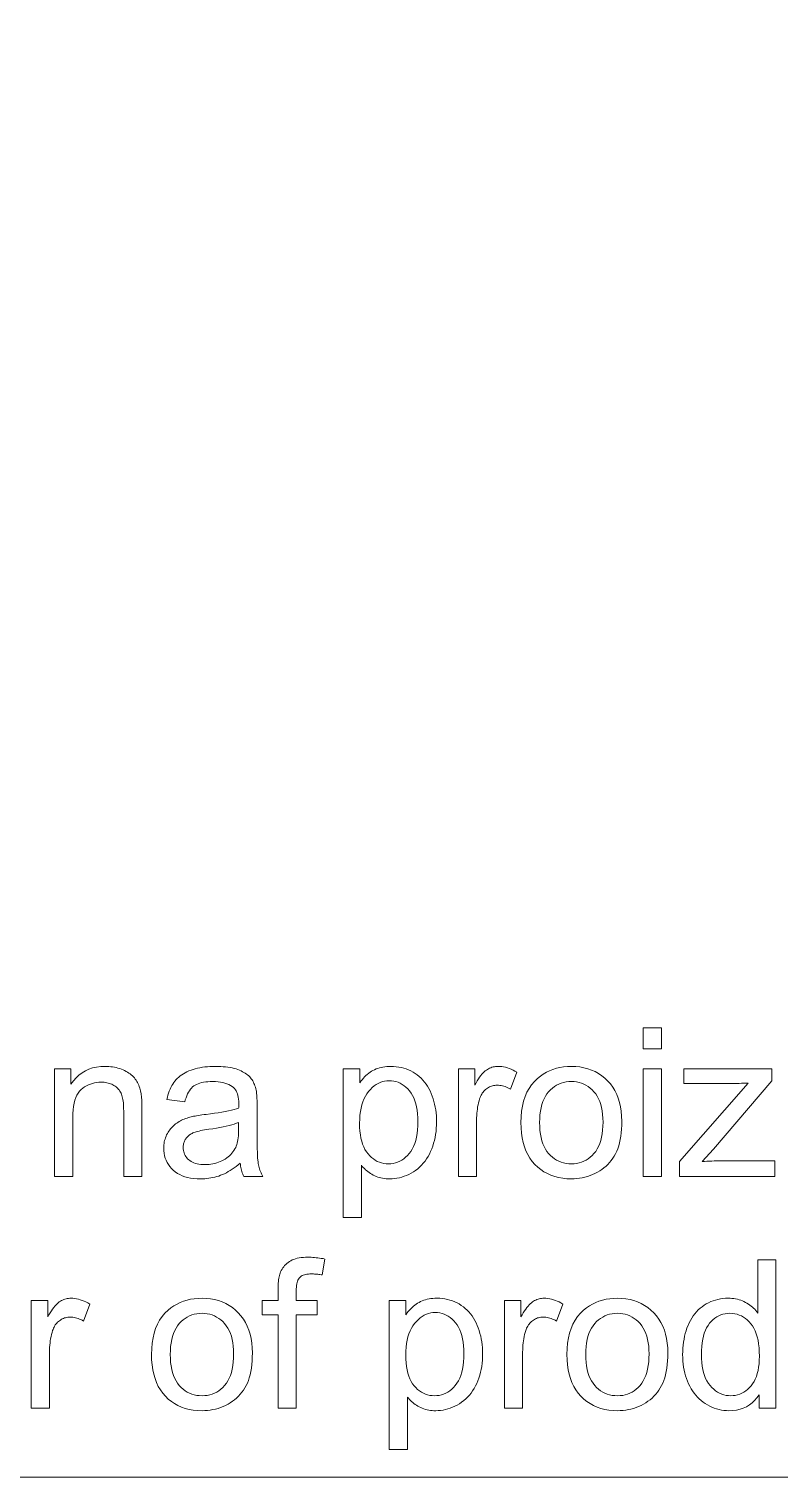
# Model space of a CAD drawing. Extents: x 0 to 419, y 0 to 420.
# Drawn here: x 164.38 to 179.52, y 105.19 to 134.43 of the extents above; entities that cross this region are included whole.
import ezdxf

# ---------------------------------------------------------------- set-up
doc = ezdxf.new("R2010")
doc.units = 0

msp = doc.modelspace()

# ---------------------------------------------------------------- linework, layer by layer
at = {"color": 7, "lineweight": 13}
msp.add_lwpolyline([(206.006, 134.434), (194.877, 105.192), (155.764, 105.192)], dxfattribs=at)
for points in [[(176.779, 113.839), (176.779, 114.262), (177.147, 114.262), (177.147, 113.839)], [(164.893, 111.262), (164.893, 113.436), (165.225, 113.436), (165.225, 113.127), (165.275, 113.195), (165.329, 113.256), (165.387, 113.309), (165.45, 113.356), (165.517, 113.395), (165.589, 113.428), (165.664, 113.453), (165.744, 113.471), (165.828, 113.481), (165.916, 113.485), (165.955, 113.484), (165.994, 113.482), (166.031, 113.479), (166.068, 113.474), (166.105, 113.467), (166.141, 113.459), (166.176, 113.45), (166.21, 113.44), (166.244, 113.428), (166.277, 113.414), (166.31, 113.4), (166.34, 113.384), (166.369, 113.368), (166.396, 113.351), (166.422, 113.333), (166.445, 113.314), (166.468, 113.294), (166.488, 113.273), (166.507, 113.252), (166.524, 113.229), (166.54, 113.206), (166.555, 113.181), (166.569, 113.156), (166.582, 113.131), (166.594, 113.104), (166.605, 113.076), (166.615, 113.048), (166.624, 113.018), (166.632, 112.988), (166.639, 112.957), (166.643, 112.935), (166.646, 112.91), (166.649, 112.882), (166.652, 112.85), (166.654, 112.816), (166.656, 112.779), (166.657, 112.738), (166.658, 112.695), (166.659, 112.648), (166.659, 112.599), (166.659, 111.262), (166.291, 111.262), (166.291, 112.584), (166.29, 112.628), (166.289, 112.67), (166.287, 112.709), (166.284, 112.746), (166.28, 112.781), (166.275, 112.814), (166.27, 112.844), (166.263, 112.872), (166.256, 112.898), (166.248, 112.921), (166.239, 112.943), (166.228, 112.964), (166.216, 112.984), (166.203, 113.003), (166.188, 113.021), (166.172, 113.039), (166.155, 113.055), (166.136, 113.071), (166.117, 113.085), (166.095, 113.099), (166.073, 113.112), (166.05, 113.123), (166.026, 113.133), (166.002, 113.142), (165.976, 113.149), (165.95, 113.155), (165.924, 113.16), (165.896, 113.163), (165.868, 113.165), (165.839, 113.166), (165.792, 113.164), (165.747, 113.16), (165.703, 113.152), (165.661, 113.142), (165.619, 113.128), (165.579, 113.112), (165.541, 113.092), (165.503, 113.07), (165.467, 113.045), (165.432, 113.016), (165.4, 112.984), (165.371, 112.946), (165.345, 112.902), (165.323, 112.854), (165.304, 112.8), (165.289, 112.74), (165.277, 112.676), (165.268, 112.606), (165.263, 112.53), (165.261, 112.449), (165.261, 111.262)], [(168.642, 111.531), (168.601, 111.497), (168.561, 111.465), (168.521, 111.435), (168.481, 111.408), (168.441, 111.382), (168.402, 111.359), (168.363, 111.337), (168.324, 111.318), (168.286, 111.3), (168.248, 111.285), (168.21, 111.271), (168.171, 111.259), (168.132, 111.248), (168.092, 111.239), (168.052, 111.231), (168.011, 111.225), (167.97, 111.22), (167.928, 111.216), (167.885, 111.214), (167.842, 111.213), (167.772, 111.215), (167.705, 111.22), (167.642, 111.229), (167.582, 111.241), (167.525, 111.257), (167.472, 111.276), (167.422, 111.299), (167.375, 111.325), (167.332, 111.355), (167.291, 111.388), (167.255, 111.424), (167.222, 111.462), (167.193, 111.502), (167.168, 111.544), (167.147, 111.588), (167.13, 111.633), (167.116, 111.681), (167.107, 111.73), (167.101, 111.782), (167.099, 111.835), (167.1, 111.867), (167.102, 111.898), (167.106, 111.929), (167.111, 111.959), (167.117, 111.988), (167.125, 112.017), (167.135, 112.045), (167.146, 112.073), (167.158, 112.1), (167.172, 112.127), (167.187, 112.153), (167.203, 112.178), (167.219, 112.202), (167.237, 112.224), (167.256, 112.246), (167.275, 112.267), (167.296, 112.286), (167.317, 112.305), (167.339, 112.322), (167.362, 112.339), (167.386, 112.354), (167.41, 112.369), (167.435, 112.383), (167.461, 112.397), (167.487, 112.409), (167.514, 112.421), (167.541, 112.432), (167.569, 112.442), (167.598, 112.451), (167.627, 112.46), (167.65, 112.465), (167.675, 112.471), (167.702, 112.477), (167.732, 112.482), (167.763, 112.488), (167.797, 112.493), (167.833, 112.499), (167.871, 112.504), (167.912, 112.51), (167.954, 112.515), (168.041, 112.526), (168.124, 112.537), (168.201, 112.549), (168.274, 112.561), (168.342, 112.573), (168.405, 112.586), (168.464, 112.599), (168.518, 112.613), (168.567, 112.627), (168.611, 112.642), (168.612, 112.656), (168.612, 112.67), (168.612, 112.682), (168.613, 112.693), (168.613, 112.704), (168.613, 112.713), (168.613, 112.721), (168.613, 112.728), (168.613, 112.733), (168.613, 112.738), (168.612, 112.782), (168.609, 112.823), (168.604, 112.861), (168.597, 112.897), (168.587, 112.93), (168.576, 112.96), (168.562, 112.988), (168.547, 113.013), (168.529, 113.035), (168.509, 113.055), (168.479, 113.079), (168.447, 113.1), (168.412, 113.119), (168.374, 113.135), (168.334, 113.149), (168.29, 113.16), (168.244, 113.169), (168.195, 113.175), (168.144, 113.179), (168.09, 113.18), (168.039, 113.179), (167.991, 113.176), (167.946, 113.172), (167.903, 113.165), (167.864, 113.157), (167.827, 113.147), (167.792, 113.135), (167.761, 113.122), (167.732, 113.106), (167.706, 113.089), (167.682, 113.069), (167.659, 113.047), (167.637, 113.022), (167.617, 112.994), (167.598, 112.963), (167.581, 112.929), (167.564, 112.893), (167.549, 112.853), (167.535, 112.811), (167.523, 112.767), (167.163, 112.816), (167.173, 112.861), (167.185, 112.905), (167.198, 112.946), (167.212, 112.986), (167.228, 113.025), (167.244, 113.061), (167.262, 113.096), (167.282, 113.129), (167.302, 113.16), (167.324, 113.189), (167.348, 113.217), (167.373, 113.243), (167.401, 113.269), (167.43, 113.292), (167.462, 113.315), (167.495, 113.336), (167.531, 113.356), (167.568, 113.375), (167.608, 113.392), (167.65, 113.408), (167.693, 113.423), (167.737, 113.436), (167.783, 113.447), (167.831, 113.457), (167.879, 113.466), (167.929, 113.473), (167.981, 113.478), (168.033, 113.482), (168.087, 113.484), (168.143, 113.485), (168.197, 113.484), (168.25, 113.482), (168.3, 113.479), (168.349, 113.474), (168.395, 113.468), (168.439, 113.461), (168.481, 113.453), (168.521, 113.443), (168.559, 113.432), (168.595, 113.419), (168.629, 113.406), (168.661, 113.392), (168.691, 113.377), (168.719, 113.362), (168.746, 113.345), (168.771, 113.329), (168.793, 113.311), (168.814, 113.293), (168.834, 113.274), (168.851, 113.255), (168.867, 113.234), (168.882, 113.213), (168.896, 113.19), (168.908, 113.167), (168.92, 113.142), (168.931, 113.117), (168.941, 113.09), (168.95, 113.062), (168.958, 113.034), (168.965, 113.004), (168.969, 112.984), (168.972, 112.96), (168.975, 112.934), (168.977, 112.904), (168.979, 112.872), (168.981, 112.836), (168.982, 112.798), (168.983, 112.756), (168.984, 112.712), (168.984, 112.664), (168.984, 112.173), (168.984, 112.074), (168.985, 111.983), (168.986, 111.899), (168.988, 111.823), (168.99, 111.754), (168.992, 111.693), (168.995, 111.639), (168.999, 111.593), (169.003, 111.554), (169.007, 111.523), (169.013, 111.496), (169.019, 111.469), (169.026, 111.443), (169.034, 111.416), (169.042, 111.39), (169.052, 111.364), (169.063, 111.338), (169.074, 111.313), (169.087, 111.288), (169.1, 111.262), (168.716, 111.262), (168.705, 111.286), (168.694, 111.31), (168.685, 111.335), (168.676, 111.36), (168.669, 111.387), (168.662, 111.414), (168.656, 111.442), (168.65, 111.471), (168.646, 111.5)], [(170.719, 110.43), (170.719, 113.436), (171.055, 113.436), (171.055, 113.153), (171.079, 113.186), (171.103, 113.216), (171.129, 113.245), (171.155, 113.273), (171.181, 113.298), (171.208, 113.322), (171.236, 113.345), (171.264, 113.366), (171.293, 113.385), (171.323, 113.402), (171.353, 113.418), (171.385, 113.432), (171.418, 113.444), (171.453, 113.455), (171.488, 113.464), (171.525, 113.472), (171.563, 113.477), (171.602, 113.482), (171.643, 113.484), (171.685, 113.485), (171.74, 113.483), (171.794, 113.479), (171.846, 113.472), (171.897, 113.462), (171.947, 113.449), (171.995, 113.433), (172.043, 113.415), (172.088, 113.393), (172.133, 113.369), (172.176, 113.342), (172.218, 113.312), (172.257, 113.28), (172.294, 113.245), (172.33, 113.208), (172.363, 113.169), (172.394, 113.127), (172.423, 113.083), (172.45, 113.037), (172.475, 112.988), (172.497, 112.937), (172.518, 112.885), (172.537, 112.831), (172.553, 112.776), (172.567, 112.721), (172.579, 112.664), (172.589, 112.606), (172.596, 112.548), (172.602, 112.488), (172.605, 112.427), (172.606, 112.365), (172.605, 112.299), (172.601, 112.235), (172.595, 112.171), (172.587, 112.109), (172.576, 112.049), (172.563, 111.989), (172.547, 111.931), (172.529, 111.874), (172.509, 111.819), (172.486, 111.765), (172.461, 111.713), (172.434, 111.663), (172.405, 111.616), (172.373, 111.571), (172.339, 111.529), (172.304, 111.489), (172.265, 111.452), (172.225, 111.417), (172.183, 111.385), (172.138, 111.356), (172.092, 111.329), (172.046, 111.304), (171.999, 111.283), (171.952, 111.265), (171.904, 111.249), (171.856, 111.236), (171.807, 111.226), (171.758, 111.219), (171.709, 111.215), (171.658, 111.213), (171.622, 111.214), (171.586, 111.216), (171.551, 111.22), (171.517, 111.226), (171.484, 111.233), (171.451, 111.241), (171.419, 111.251), (171.388, 111.263), (171.358, 111.276), (171.328, 111.291), (171.299, 111.307), (171.272, 111.324), (171.245, 111.341), (171.219, 111.36), (171.195, 111.379), (171.171, 111.399), (171.149, 111.42), (171.127, 111.442), (171.107, 111.464), (171.088, 111.488), (171.088, 110.43)], [(173.046, 111.262), (173.046, 113.436), (173.377, 113.436), (173.377, 113.106), (173.403, 113.151), (173.427, 113.192), (173.452, 113.231), (173.476, 113.266), (173.499, 113.298), (173.523, 113.327), (173.546, 113.353), (173.568, 113.375), (173.59, 113.395), (173.612, 113.411), (173.633, 113.425), (173.656, 113.438), (173.678, 113.449), (173.701, 113.458), (173.725, 113.466), (173.748, 113.473), (173.773, 113.478), (173.797, 113.482), (173.823, 113.484), (173.848, 113.485), (173.885, 113.484), (173.923, 113.48), (173.96, 113.474), (173.998, 113.466), (174.036, 113.455), (174.074, 113.442), (174.112, 113.427), (174.15, 113.409), (174.188, 113.389), (174.227, 113.366), (174.1, 113.024), (174.073, 113.04), (174.046, 113.053), (174.019, 113.065), (173.992, 113.076), (173.965, 113.084), (173.938, 113.091), (173.911, 113.097), (173.884, 113.101), (173.857, 113.103), (173.83, 113.104), (173.806, 113.104), (173.782, 113.101), (173.759, 113.098), (173.737, 113.093), (173.715, 113.086), (173.694, 113.078), (173.673, 113.069), (173.652, 113.058), (173.632, 113.045), (173.613, 113.032), (173.594, 113.016), (173.576, 113), (173.56, 112.983), (173.545, 112.964), (173.53, 112.945), (173.517, 112.924), (173.505, 112.902), (173.494, 112.879), (173.484, 112.855), (173.476, 112.83), (173.464, 112.79), (173.454, 112.75), (173.444, 112.709), (173.436, 112.667), (173.43, 112.624), (173.424, 112.581), (173.42, 112.537), (173.417, 112.492), (173.415, 112.447), (173.414, 112.4), (173.414, 111.262)], [(174.309, 112.349), (174.312, 112.467), (174.322, 112.578), (174.339, 112.683), (174.362, 112.782), (174.392, 112.875), (174.429, 112.961), (174.473, 113.041), (174.523, 113.115), (174.58, 113.182), (174.644, 113.243), (174.701, 113.289), (174.761, 113.33), (174.823, 113.367), (174.888, 113.398), (174.955, 113.424), (175.025, 113.446), (175.097, 113.463), (175.171, 113.475), (175.248, 113.482), (175.328, 113.485), (175.416, 113.482), (175.5, 113.473), (175.582, 113.458), (175.66, 113.438), (175.735, 113.411), (175.806, 113.379), (175.875, 113.341), (175.94, 113.297), (176.002, 113.247), (176.06, 113.191), (176.114, 113.13), (176.163, 113.065), (176.205, 112.995), (176.242, 112.92), (176.274, 112.842), (176.299, 112.758), (176.319, 112.67), (176.333, 112.578), (176.342, 112.481), (176.345, 112.38), (176.343, 112.298), (176.34, 112.219), (176.333, 112.144), (176.325, 112.073), (176.313, 112.005), (176.299, 111.941), (176.283, 111.88), (176.264, 111.823), (176.243, 111.77), (176.219, 111.72), (176.193, 111.673), (176.164, 111.628), (176.133, 111.585), (176.1, 111.545), (176.064, 111.506), (176.027, 111.47), (175.986, 111.436), (175.944, 111.404), (175.899, 111.374), (175.853, 111.346), (175.804, 111.321), (175.755, 111.299), (175.704, 111.279), (175.653, 111.261), (175.601, 111.247), (175.548, 111.235), (175.494, 111.225), (175.44, 111.219), (175.384, 111.215), (175.328, 111.213), (175.238, 111.216), (175.152, 111.225), (175.07, 111.24), (174.991, 111.26), (174.915, 111.287), (174.843, 111.319), (174.774, 111.357), (174.709, 111.401), (174.648, 111.45), (174.59, 111.506), (174.536, 111.567), (174.489, 111.633), (174.446, 111.705), (174.41, 111.781), (174.379, 111.863), (174.354, 111.95), (174.334, 112.042), (174.32, 112.139), (174.311, 112.242)], [(171.053, 112.337), (171.054, 112.255), (171.06, 112.178), (171.068, 112.105), (171.08, 112.036), (171.095, 111.972), (171.114, 111.912), (171.136, 111.857), (171.161, 111.806), (171.19, 111.759), (171.223, 111.717), (171.257, 111.679), (171.293, 111.645), (171.331, 111.615), (171.37, 111.588), (171.41, 111.566), (171.452, 111.548), (171.495, 111.534), (171.54, 111.524), (171.586, 111.518), (171.634, 111.516), (171.682, 111.518), (171.729, 111.525), (171.775, 111.535), (171.819, 111.549), (171.862, 111.568), (171.903, 111.591), (171.943, 111.618), (171.982, 111.649), (172.019, 111.684), (172.054, 111.724), (172.088, 111.768), (172.117, 111.816), (172.144, 111.869), (172.166, 111.927), (172.186, 111.989), (172.201, 112.055), (172.214, 112.127), (172.222, 112.202), (172.228, 112.283), (172.229, 112.368), (172.228, 112.449), (172.223, 112.525), (172.214, 112.598), (172.202, 112.666), (172.187, 112.731), (172.168, 112.791), (172.146, 112.847), (172.12, 112.899), (172.091, 112.946), (172.059, 112.99), (172.024, 113.029), (171.988, 113.064), (171.95, 113.095), (171.911, 113.122), (171.871, 113.145), (171.83, 113.163), (171.787, 113.178), (171.743, 113.188), (171.697, 113.194), (171.65, 113.196), (171.604, 113.194), (171.558, 113.188), (171.514, 113.177), (171.471, 113.161), (171.428, 113.141), (171.387, 113.117), (171.347, 113.089), (171.308, 113.056), (171.271, 113.018), (171.234, 112.976), (171.199, 112.93), (171.169, 112.88), (171.141, 112.826), (171.118, 112.768), (171.098, 112.706), (171.082, 112.641), (171.069, 112.571), (171.06, 112.497), (171.055, 112.419)], [(174.687, 112.349), (174.689, 112.268), (174.694, 112.191), (174.704, 112.118), (174.716, 112.049), (174.733, 111.984), (174.753, 111.924), (174.776, 111.867), (174.804, 111.815), (174.835, 111.768), (174.869, 111.724), (174.907, 111.684), (174.946, 111.649), (174.987, 111.618), (175.03, 111.591), (175.075, 111.568), (175.122, 111.549), (175.17, 111.535), (175.221, 111.525), (175.273, 111.518), (175.328, 111.516), (175.382, 111.518), (175.434, 111.525), (175.484, 111.535), (175.532, 111.55), (175.579, 111.568), (175.624, 111.591), (175.666, 111.619), (175.707, 111.65), (175.747, 111.685), (175.784, 111.725), (175.819, 111.769), (175.85, 111.817), (175.877, 111.87), (175.901, 111.927), (175.921, 111.988), (175.937, 112.054), (175.95, 112.124), (175.959, 112.199), (175.964, 112.278), (175.966, 112.361), (175.964, 112.44), (175.959, 112.515), (175.95, 112.586), (175.937, 112.653), (175.92, 112.716), (175.9, 112.775), (175.876, 112.83), (175.849, 112.881), (175.818, 112.929), (175.783, 112.972), (175.745, 113.012), (175.706, 113.047), (175.665, 113.078), (175.622, 113.105), (175.578, 113.128), (175.531, 113.147), (175.483, 113.161), (175.433, 113.172), (175.381, 113.178), (175.328, 113.18), (175.273, 113.178), (175.221, 113.172), (175.17, 113.161), (175.122, 113.147), (175.075, 113.128), (175.03, 113.106), (174.987, 113.079), (174.946, 113.048), (174.907, 113.013), (174.869, 112.973), (174.835, 112.93), (174.804, 112.882), (174.776, 112.83), (174.753, 112.774), (174.733, 112.714), (174.716, 112.649), (174.704, 112.581), (174.694, 112.508), (174.689, 112.43)], [(176.779, 111.262), (176.779, 113.436), (177.147, 113.436), (177.147, 111.262)], [(177.513, 111.262), (177.513, 111.561), (178.897, 113.149), (178.85, 113.147), (178.805, 113.145), (178.76, 113.143), (178.717, 113.141), (178.675, 113.14), (178.634, 113.139), (178.594, 113.138), (178.555, 113.137), (178.518, 113.137), (178.481, 113.137), (177.595, 113.137), (177.595, 113.436), (179.371, 113.436), (179.371, 113.192), (178.195, 111.813), (177.967, 111.561), (178.017, 111.565), (178.065, 111.568), (178.113, 111.571), (178.161, 111.573), (178.207, 111.575), (178.254, 111.577), (178.299, 111.578), (178.344, 111.579), (178.388, 111.579), (178.432, 111.58), (179.437, 111.58), (179.437, 111.262)], [(168.611, 112.353), (168.569, 112.337), (168.523, 112.321), (168.473, 112.306), (168.419, 112.292), (168.361, 112.277), (168.299, 112.264), (168.232, 112.251), (168.162, 112.238), (168.088, 112.226), (168.01, 112.214), (167.966, 112.207), (167.924, 112.201), (167.885, 112.194), (167.849, 112.187), (167.816, 112.179), (167.785, 112.172), (167.757, 112.164), (167.731, 112.156), (167.709, 112.148), (167.688, 112.14), (167.67, 112.132), (167.653, 112.122), (167.636, 112.112), (167.62, 112.102), (167.605, 112.09), (167.591, 112.078), (167.578, 112.065), (167.565, 112.051), (167.554, 112.036), (167.543, 112.021), (167.533, 112.005), (167.525, 111.988), (167.517, 111.972), (167.51, 111.955), (167.505, 111.938), (167.5, 111.92), (167.497, 111.902), (167.494, 111.883), (167.493, 111.865), (167.492, 111.846), (167.493, 111.817), (167.496, 111.789), (167.502, 111.762), (167.51, 111.736), (167.52, 111.711), (167.532, 111.687), (167.547, 111.663), (167.563, 111.641), (167.582, 111.62), (167.604, 111.6), (167.627, 111.581), (167.652, 111.565), (167.68, 111.55), (167.709, 111.537), (167.741, 111.526), (167.775, 111.518), (167.81, 111.511), (167.848, 111.506), (167.888, 111.503), (167.93, 111.502), (167.972, 111.503), (168.013, 111.506), (168.053, 111.51), (168.093, 111.517), (168.131, 111.525), (168.168, 111.535), (168.205, 111.548), (168.24, 111.562), (168.275, 111.577), (168.309, 111.595), (168.341, 111.614), (168.371, 111.635), (168.4, 111.657), (168.427, 111.68), (168.452, 111.705), (168.476, 111.731), (168.497, 111.759), (168.517, 111.788), (168.536, 111.818), (168.552, 111.85), (168.563, 111.876), (168.573, 111.904), (168.582, 111.935), (168.59, 111.969), (168.597, 112.004), (168.602, 112.042), (168.606, 112.083), (168.609, 112.125), (168.611, 112.171), (168.611, 112.218)], [(169.408, 106.58), (169.408, 108.467), (169.083, 108.467), (169.083, 108.754), (169.408, 108.754), (169.408, 108.985), (169.409, 109.028), (169.41, 109.068), (169.412, 109.106), (169.415, 109.142), (169.418, 109.176), (169.422, 109.207), (169.428, 109.236), (169.433, 109.263), (169.44, 109.288), (169.447, 109.31), (169.459, 109.338), (169.472, 109.365), (169.487, 109.391), (169.503, 109.416), (169.521, 109.44), (169.54, 109.463), (169.561, 109.484), (169.584, 109.505), (169.609, 109.524), (169.635, 109.542), (169.662, 109.559), (169.693, 109.575), (169.725, 109.588), (169.759, 109.599), (169.795, 109.609), (169.834, 109.617), (169.875, 109.623), (169.918, 109.628), (169.963, 109.631), (170.01, 109.632), (170.042, 109.631), (170.074, 109.63), (170.106, 109.628), (170.14, 109.626), (170.174, 109.622), (170.209, 109.618), (170.244, 109.613), (170.28, 109.608), (170.317, 109.602), (170.354, 109.595), (170.299, 109.273), (170.276, 109.277), (170.253, 109.281), (170.231, 109.284), (170.209, 109.286), (170.187, 109.289), (170.166, 109.291), (170.144, 109.292), (170.123, 109.293), (170.102, 109.294), (170.082, 109.294), (170.049, 109.293), (170.019, 109.291), (169.99, 109.287), (169.963, 109.282), (169.938, 109.276), (169.916, 109.268), (169.895, 109.259), (169.876, 109.248), (169.859, 109.236), (169.844, 109.222), (169.831, 109.207), (169.819, 109.189), (169.809, 109.168), (169.8, 109.145), (169.792, 109.119), (169.786, 109.091), (169.781, 109.061), (169.778, 109.028), (169.775, 108.992), (169.775, 108.954), (169.775, 108.754), (170.198, 108.754), (170.198, 108.467), (169.775, 108.467), (169.775, 106.58)], [(179.117, 106.58), (179.117, 106.855), (179.073, 106.793), (179.026, 106.738), (178.975, 106.69), (178.92, 106.648), (178.861, 106.612), (178.798, 106.583), (178.732, 106.56), (178.661, 106.544), (178.587, 106.534), (178.509, 106.531), (178.457, 106.533), (178.406, 106.537), (178.357, 106.544), (178.308, 106.554), (178.259, 106.567), (178.212, 106.583), (178.165, 106.601), (178.12, 106.623), (178.075, 106.647), (178.031, 106.674), (177.988, 106.704), (177.948, 106.736), (177.909, 106.771), (177.872, 106.807), (177.838, 106.846), (177.805, 106.887), (177.774, 106.931), (177.745, 106.976), (177.718, 107.024), (177.693, 107.075), (177.671, 107.127), (177.65, 107.18), (177.632, 107.236), (177.617, 107.292), (177.603, 107.351), (177.593, 107.41), (177.584, 107.472), (177.578, 107.535), (177.575, 107.599), (177.574, 107.665), (177.575, 107.729), (177.578, 107.793), (177.583, 107.855), (177.591, 107.916), (177.601, 107.975), (177.613, 108.034), (177.627, 108.091), (177.643, 108.147), (177.661, 108.202), (177.682, 108.255), (177.705, 108.307), (177.73, 108.356), (177.757, 108.403), (177.786, 108.448), (177.818, 108.489), (177.851, 108.529), (177.887, 108.566), (177.925, 108.6), (177.965, 108.632), (178.007, 108.662), (178.051, 108.688), (178.096, 108.712), (178.142, 108.734), (178.189, 108.752), (178.237, 108.767), (178.286, 108.78), (178.336, 108.79), (178.387, 108.797), (178.439, 108.801), (178.492, 108.803), (178.531, 108.802), (178.569, 108.799), (178.606, 108.795), (178.643, 108.789), (178.678, 108.782), (178.713, 108.773), (178.746, 108.762), (178.779, 108.75), (178.811, 108.736), (178.842, 108.72), (178.872, 108.703), (178.901, 108.685), (178.929, 108.666), (178.956, 108.646), (178.981, 108.624), (179.006, 108.602), (179.029, 108.579), (179.051, 108.555), (179.072, 108.53), (179.092, 108.504), (179.092, 109.58), (179.458, 109.58), (179.458, 106.58)], [(164.426, 106.58), (164.426, 108.754), (164.757, 108.754), (164.757, 108.424), (164.782, 108.469), (164.807, 108.51), (164.831, 108.549), (164.855, 108.584), (164.879, 108.616), (164.902, 108.645), (164.925, 108.671), (164.948, 108.693), (164.97, 108.713), (164.991, 108.729), (165.013, 108.743), (165.035, 108.756), (165.058, 108.767), (165.081, 108.776), (165.104, 108.784), (165.128, 108.791), (165.152, 108.796), (165.177, 108.8), (165.202, 108.802), (165.228, 108.803), (165.265, 108.802), (165.302, 108.798), (165.34, 108.792), (165.378, 108.784), (165.415, 108.773), (165.453, 108.76), (165.491, 108.745), (165.53, 108.727), (165.568, 108.707), (165.606, 108.684), (165.479, 108.342), (165.452, 108.357), (165.425, 108.371), (165.398, 108.383), (165.371, 108.393), (165.344, 108.402), (165.317, 108.409), (165.29, 108.415), (165.263, 108.419), (165.236, 108.421), (165.209, 108.422), (165.185, 108.421), (165.162, 108.419), (165.139, 108.416), (165.117, 108.41), (165.095, 108.404), (165.073, 108.396), (165.052, 108.387), (165.032, 108.376), (165.012, 108.363), (164.992, 108.349), (164.974, 108.334), (164.956, 108.318), (164.94, 108.301), (164.924, 108.282), (164.91, 108.263), (164.897, 108.242), (164.885, 108.22), (164.874, 108.197), (164.864, 108.173), (164.855, 108.148), (164.844, 108.108), (164.833, 108.068), (164.824, 108.027), (164.816, 107.985), (164.809, 107.942), (164.804, 107.899), (164.799, 107.855), (164.796, 107.81), (164.794, 107.764), (164.794, 107.718), (164.794, 106.58)], [(166.853, 107.667), (166.856, 107.785), (166.866, 107.896), (166.883, 108.001), (166.906, 108.1), (166.936, 108.192), (166.973, 108.279), (167.017, 108.359), (167.067, 108.432), (167.124, 108.5), (167.188, 108.561), (167.245, 108.607), (167.305, 108.648), (167.367, 108.684), (167.432, 108.716), (167.499, 108.742), (167.569, 108.764), (167.641, 108.781), (167.715, 108.793), (167.792, 108.8), (167.872, 108.803), (167.96, 108.8), (168.044, 108.791), (168.126, 108.776), (168.204, 108.756), (168.279, 108.729), (168.35, 108.697), (168.419, 108.659), (168.484, 108.615), (168.546, 108.565), (168.604, 108.509), (168.658, 108.448), (168.707, 108.383), (168.749, 108.313), (168.786, 108.238), (168.818, 108.159), (168.843, 108.076), (168.863, 107.988), (168.877, 107.896), (168.886, 107.799), (168.889, 107.698), (168.887, 107.616), (168.884, 107.537), (168.877, 107.462), (168.869, 107.391), (168.857, 107.323), (168.843, 107.259), (168.827, 107.198), (168.808, 107.141), (168.787, 107.088), (168.763, 107.038), (168.737, 106.991), (168.708, 106.946), (168.677, 106.903), (168.644, 106.863), (168.608, 106.824), (168.571, 106.788), (168.53, 106.754), (168.488, 106.722), (168.443, 106.692), (168.397, 106.664), (168.348, 106.639), (168.299, 106.616), (168.248, 106.596), (168.197, 106.579), (168.145, 106.564), (168.092, 106.553), (168.038, 106.543), (167.984, 106.537), (167.928, 106.533), (167.872, 106.531), (167.782, 106.534), (167.696, 106.543), (167.614, 106.558), (167.535, 106.578), (167.459, 106.604), (167.387, 106.637), (167.318, 106.675), (167.253, 106.719), (167.192, 106.768), (167.134, 106.824), (167.08, 106.885), (167.033, 106.951), (166.99, 107.023), (166.954, 107.099), (166.923, 107.181), (166.898, 107.268), (166.878, 107.36), (166.864, 107.457), (166.855, 107.559)], [(171.649, 105.747), (171.649, 108.754), (171.985, 108.754), (171.985, 108.471), (172.009, 108.504), (172.034, 108.534), (172.059, 108.563), (172.085, 108.591), (172.111, 108.616), (172.138, 108.64), (172.166, 108.663), (172.194, 108.683), (172.223, 108.702), (172.253, 108.72), (172.283, 108.736), (172.315, 108.75), (172.348, 108.762), (172.383, 108.773), (172.418, 108.782), (172.455, 108.789), (172.493, 108.795), (172.533, 108.799), (172.573, 108.802), (172.615, 108.803), (172.67, 108.801), (172.724, 108.797), (172.776, 108.79), (172.827, 108.78), (172.877, 108.767), (172.926, 108.751), (172.973, 108.733), (173.019, 108.711), (173.063, 108.687), (173.106, 108.659), (173.148, 108.63), (173.187, 108.597), (173.225, 108.563), (173.26, 108.526), (173.293, 108.487), (173.324, 108.445), (173.353, 108.401), (173.38, 108.355), (173.405, 108.306), (173.428, 108.255), (173.448, 108.203), (173.467, 108.149), (173.483, 108.094), (173.497, 108.039), (173.509, 107.982), (173.519, 107.924), (173.526, 107.865), (173.532, 107.806), (173.535, 107.745), (173.536, 107.683), (173.535, 107.617), (173.531, 107.553), (173.525, 107.489), (173.517, 107.427), (173.506, 107.366), (173.493, 107.307), (173.477, 107.249), (173.459, 107.192), (173.439, 107.137), (173.416, 107.083), (173.391, 107.031), (173.364, 106.981), (173.335, 106.934), (173.303, 106.889), (173.269, 106.847), (173.234, 106.807), (173.196, 106.77), (173.155, 106.735), (173.113, 106.703), (173.068, 106.673), (173.023, 106.646), (172.976, 106.622), (172.929, 106.601), (172.882, 106.582), (172.834, 106.567), (172.786, 106.554), (172.737, 106.544), (172.688, 106.537), (172.639, 106.533), (172.589, 106.531), (172.552, 106.532), (172.516, 106.534), (172.481, 106.538), (172.447, 106.544), (172.414, 106.551), (172.381, 106.559), (172.349, 106.569), (172.318, 106.581), (172.288, 106.594), (172.258, 106.609), (172.229, 106.625), (172.202, 106.642), (172.175, 106.659), (172.149, 106.678), (172.125, 106.697), (172.101, 106.717), (172.079, 106.738), (172.057, 106.76), (172.037, 106.782), (172.018, 106.805), (172.018, 105.747)], [(173.976, 106.58), (173.976, 108.754), (174.308, 108.754), (174.308, 108.424), (174.333, 108.469), (174.357, 108.51), (174.382, 108.549), (174.406, 108.584), (174.43, 108.616), (174.453, 108.645), (174.476, 108.671), (174.498, 108.693), (174.52, 108.713), (174.542, 108.729), (174.564, 108.743), (174.586, 108.756), (174.608, 108.767), (174.631, 108.776), (174.655, 108.784), (174.678, 108.791), (174.703, 108.796), (174.727, 108.8), (174.753, 108.802), (174.778, 108.803), (174.815, 108.802), (174.853, 108.798), (174.89, 108.792), (174.928, 108.784), (174.966, 108.773), (175.004, 108.76), (175.042, 108.745), (175.08, 108.727), (175.118, 108.707), (175.157, 108.684), (175.03, 108.342), (175.003, 108.357), (174.976, 108.371), (174.949, 108.383), (174.922, 108.393), (174.895, 108.402), (174.868, 108.409), (174.841, 108.415), (174.814, 108.419), (174.787, 108.421), (174.76, 108.422), (174.736, 108.421), (174.712, 108.419), (174.69, 108.416), (174.667, 108.41), (174.645, 108.404), (174.624, 108.396), (174.603, 108.387), (174.582, 108.376), (174.562, 108.363), (174.543, 108.349), (174.524, 108.334), (174.507, 108.318), (174.49, 108.301), (174.475, 108.282), (174.46, 108.263), (174.447, 108.242), (174.435, 108.22), (174.424, 108.197), (174.414, 108.173), (174.406, 108.148), (174.394, 108.108), (174.384, 108.068), (174.374, 108.027), (174.366, 107.985), (174.36, 107.942), (174.354, 107.899), (174.35, 107.855), (174.347, 107.81), (174.345, 107.764), (174.344, 107.718), (174.344, 106.58)], [(175.239, 107.667), (175.242, 107.785), (175.252, 107.896), (175.269, 108.001), (175.292, 108.1), (175.323, 108.192), (175.359, 108.279), (175.403, 108.359), (175.453, 108.432), (175.51, 108.5), (175.574, 108.561), (175.632, 108.607), (175.691, 108.648), (175.753, 108.684), (175.818, 108.716), (175.885, 108.742), (175.955, 108.764), (176.027, 108.781), (176.101, 108.793), (176.178, 108.8), (176.258, 108.803), (176.346, 108.8), (176.43, 108.791), (176.512, 108.776), (176.59, 108.756), (176.665, 108.729), (176.737, 108.697), (176.805, 108.659), (176.87, 108.615), (176.932, 108.565), (176.99, 108.509), (177.044, 108.448), (177.093, 108.383), (177.135, 108.313), (177.172, 108.238), (177.204, 108.159), (177.229, 108.076), (177.249, 107.988), (177.263, 107.896), (177.272, 107.799), (177.275, 107.698), (177.273, 107.616), (177.27, 107.537), (177.263, 107.462), (177.255, 107.391), (177.243, 107.323), (177.229, 107.259), (177.213, 107.198), (177.194, 107.141), (177.173, 107.088), (177.149, 107.038), (177.123, 106.991), (177.094, 106.946), (177.063, 106.903), (177.03, 106.863), (176.994, 106.824), (176.957, 106.788), (176.917, 106.754), (176.874, 106.722), (176.83, 106.692), (176.783, 106.664), (176.734, 106.639), (176.685, 106.616), (176.634, 106.596), (176.583, 106.579), (176.531, 106.564), (176.478, 106.553), (176.424, 106.543), (176.37, 106.537), (176.314, 106.533), (176.258, 106.531), (176.168, 106.534), (176.082, 106.543), (176, 106.558), (175.921, 106.578), (175.845, 106.604), (175.773, 106.637), (175.705, 106.675), (175.64, 106.719), (175.578, 106.768), (175.52, 106.824), (175.467, 106.885), (175.419, 106.951), (175.376, 107.023), (175.34, 107.099), (175.309, 107.181), (175.284, 107.268), (175.264, 107.36), (175.25, 107.457), (175.241, 107.559)], [(167.231, 107.667), (167.233, 107.586), (167.238, 107.508), (167.247, 107.435), (167.26, 107.367), (167.277, 107.302), (167.297, 107.242), (167.32, 107.185), (167.348, 107.133), (167.379, 107.085), (167.413, 107.042), (167.451, 107.002), (167.49, 106.967), (167.531, 106.936), (167.574, 106.909), (167.619, 106.886), (167.666, 106.867), (167.714, 106.853), (167.765, 106.842), (167.817, 106.836), (167.872, 106.834), (167.926, 106.836), (167.978, 106.842), (168.028, 106.853), (168.076, 106.868), (168.123, 106.886), (168.168, 106.909), (168.21, 106.936), (168.251, 106.968), (168.291, 107.003), (168.328, 107.043), (168.363, 107.087), (168.394, 107.135), (168.421, 107.188), (168.445, 107.245), (168.465, 107.306), (168.481, 107.372), (168.494, 107.442), (168.503, 107.517), (168.508, 107.596), (168.51, 107.679), (168.508, 107.758), (168.503, 107.833), (168.494, 107.904), (168.481, 107.971), (168.464, 108.034), (168.444, 108.093), (168.42, 108.148), (168.393, 108.199), (168.362, 108.247), (168.327, 108.29), (168.289, 108.33), (168.25, 108.365), (168.209, 108.396), (168.166, 108.423), (168.122, 108.446), (168.075, 108.465), (168.027, 108.479), (167.977, 108.49), (167.925, 108.496), (167.872, 108.498), (167.817, 108.496), (167.765, 108.49), (167.714, 108.479), (167.666, 108.465), (167.619, 108.446), (167.574, 108.423), (167.531, 108.397), (167.49, 108.366), (167.451, 108.33), (167.413, 108.291), (167.379, 108.248), (167.348, 108.2), (167.32, 108.148), (167.297, 108.092), (167.277, 108.032), (167.26, 107.967), (167.247, 107.898), (167.238, 107.826), (167.233, 107.748)], [(171.983, 107.655), (171.985, 107.573), (171.99, 107.496), (171.998, 107.423), (172.01, 107.354), (172.025, 107.29), (172.044, 107.23), (172.066, 107.175), (172.092, 107.124), (172.12, 107.077), (172.153, 107.035), (172.187, 106.997), (172.223, 106.962), (172.261, 106.932), (172.3, 106.906), (172.34, 106.884), (172.382, 106.866), (172.426, 106.852), (172.47, 106.842), (172.516, 106.836), (172.564, 106.834), (172.612, 106.836), (172.659, 106.842), (172.705, 106.853), (172.749, 106.867), (172.792, 106.886), (172.833, 106.909), (172.873, 106.936), (172.912, 106.967), (172.949, 107.002), (172.985, 107.042), (173.018, 107.086), (173.048, 107.134), (173.074, 107.187), (173.096, 107.244), (173.116, 107.307), (173.131, 107.373), (173.144, 107.444), (173.152, 107.52), (173.158, 107.601), (173.159, 107.685), (173.158, 107.766), (173.153, 107.843), (173.144, 107.916), (173.132, 107.984), (173.117, 108.049), (173.098, 108.109), (173.076, 108.165), (173.05, 108.216), (173.021, 108.264), (172.989, 108.308), (172.954, 108.347), (172.918, 108.382), (172.88, 108.413), (172.841, 108.44), (172.801, 108.463), (172.76, 108.481), (172.717, 108.496), (172.673, 108.506), (172.627, 108.512), (172.58, 108.514), (172.534, 108.512), (172.488, 108.505), (172.444, 108.494), (172.401, 108.479), (172.359, 108.459), (172.317, 108.435), (172.277, 108.406), (172.239, 108.373), (172.201, 108.336), (172.164, 108.294), (172.13, 108.248), (172.099, 108.198), (172.072, 108.144), (172.048, 108.086), (172.028, 108.024), (172.012, 107.958), (171.999, 107.888), (171.99, 107.815), (171.985, 107.737)], [(175.617, 107.667), (175.619, 107.586), (175.624, 107.508), (175.634, 107.435), (175.646, 107.367), (175.663, 107.302), (175.683, 107.242), (175.706, 107.185), (175.734, 107.133), (175.765, 107.085), (175.799, 107.042), (175.837, 107.002), (175.876, 106.967), (175.917, 106.936), (175.96, 106.909), (176.005, 106.886), (176.052, 106.867), (176.1, 106.853), (176.151, 106.842), (176.203, 106.836), (176.258, 106.834), (176.312, 106.836), (176.364, 106.842), (176.414, 106.853), (176.462, 106.868), (176.509, 106.886), (176.554, 106.909), (176.596, 106.936), (176.638, 106.968), (176.677, 107.003), (176.714, 107.043), (176.749, 107.087), (176.78, 107.135), (176.807, 107.188), (176.831, 107.245), (176.851, 107.306), (176.867, 107.372), (176.88, 107.442), (176.889, 107.517), (176.894, 107.596), (176.896, 107.679), (176.894, 107.758), (176.889, 107.833), (176.88, 107.904), (176.867, 107.971), (176.85, 108.034), (176.83, 108.093), (176.806, 108.148), (176.779, 108.199), (176.748, 108.247), (176.713, 108.29), (176.676, 108.33), (176.636, 108.365), (176.595, 108.396), (176.552, 108.423), (176.508, 108.446), (176.461, 108.465), (176.413, 108.479), (176.363, 108.49), (176.311, 108.496), (176.258, 108.498), (176.203, 108.496), (176.151, 108.49), (176.1, 108.479), (176.052, 108.465), (176.005, 108.446), (175.96, 108.423), (175.917, 108.397), (175.876, 108.366), (175.837, 108.33), (175.799, 108.291), (175.765, 108.248), (175.734, 108.2), (175.706, 108.148), (175.683, 108.092), (175.663, 108.032), (175.646, 107.967), (175.634, 107.898), (175.624, 107.826), (175.619, 107.748)], [(177.952, 107.665), (177.954, 107.584), (177.959, 107.506), (177.968, 107.433), (177.98, 107.365), (177.996, 107.3), (178.015, 107.24), (178.038, 107.184), (178.065, 107.132), (178.095, 107.084), (178.128, 107.041), (178.164, 107.002), (178.201, 106.966), (178.239, 106.935), (178.279, 106.909), (178.32, 106.886), (178.362, 106.867), (178.406, 106.853), (178.45, 106.842), (178.496, 106.836), (178.544, 106.834), (178.591, 106.836), (178.637, 106.842), (178.682, 106.852), (178.725, 106.866), (178.767, 106.883), (178.807, 106.905), (178.846, 106.931), (178.883, 106.96), (178.919, 106.994), (178.954, 107.032), (178.986, 107.073), (179.015, 107.119), (179.04, 107.169), (179.062, 107.223), (179.08, 107.281), (179.096, 107.343), (179.107, 107.41), (179.116, 107.48), (179.121, 107.555), (179.123, 107.634), (179.121, 107.721), (179.116, 107.803), (179.107, 107.881), (179.095, 107.953), (179.08, 108.021), (179.061, 108.084), (179.038, 108.142), (179.013, 108.196), (178.983, 108.245), (178.951, 108.289), (178.916, 108.329), (178.879, 108.364), (178.84, 108.396), (178.8, 108.423), (178.759, 108.446), (178.716, 108.464), (178.671, 108.479), (178.625, 108.489), (178.577, 108.496), (178.527, 108.498), (178.479, 108.496), (178.432, 108.49), (178.387, 108.48), (178.344, 108.466), (178.302, 108.448), (178.262, 108.426), (178.223, 108.4), (178.186, 108.369), (178.151, 108.335), (178.117, 108.297), (178.086, 108.255), (178.058, 108.208), (178.033, 108.156), (178.011, 108.1), (177.993, 108.039), (177.978, 107.973), (177.967, 107.903), (177.959, 107.828), (177.954, 107.749)]]:
    msp.add_lwpolyline(points, close=True, dxfattribs=at)

doc.saveas('drawing.dxf')
